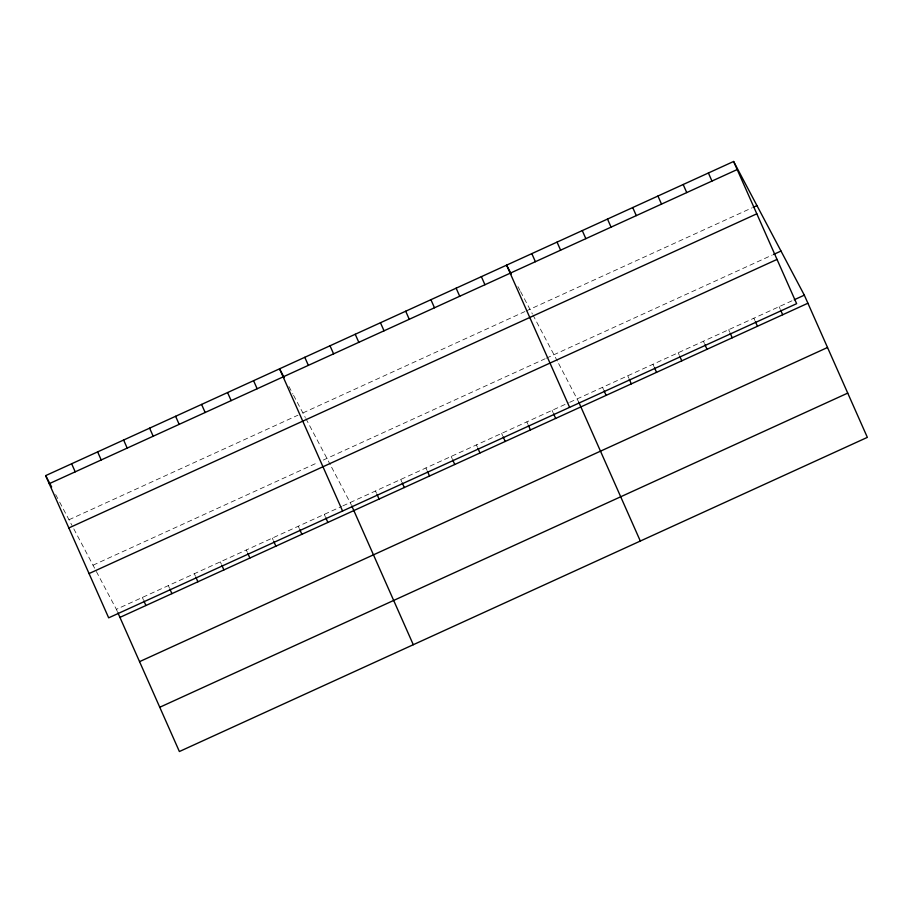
<?xml version="1.0" encoding="UTF-8"?>
<svg xmlns="http://www.w3.org/2000/svg" width="913" height="913" viewBox="0 0 913 913"><rect width="100%" height="100%" fill="white"/><g stroke="black" fill="none" stroke-linecap="round" stroke-linejoin="round"><path stroke-width="0.68" stroke-dasharray="4.57 3.42" d="M68.989 519.748L297.946 415.198M302.899 412.938L524.884 311.573M526.139 310.991L751.913 207.902M93.023 565.204L318.272 462.343M323.225 460.084L545.141 358.752M546.396 358.17L772.17 255.081M96.356 571.504L116.362 609.325L341.61 506.464M342.843 505.893L568.468 402.873M569.735 402.291L792.986 300.343M517.922 286.579L519.931 290.357M520.593 291.612L532.336 313.81M532.93 314.951L557.307 361.023M558.63 363.545L578.831 402.291M288.896 386.461L292.89 394.028M293.564 395.283L305.296 417.481M305.901 418.622L330.266 464.694M331.602 467.216L351.288 504.809M55.647 494.538L58.98 500.838M59.653 502.104L71.99 525.432M73.793 528.844L95.694 570.248M779.109 306.688L780.124 308.993M753.887 318.203L754.903 320.509M728.654 329.719L729.681 332.024M703.432 341.245L704.448 343.55M678.211 352.76L679.226 355.066M652.978 364.276L654.005 366.581M627.756 375.802L628.772 378.108M602.523 387.317L603.55 389.623M552.08 410.359L553.095 412.665M526.847 421.874L527.874 424.18M501.625 433.39L502.652 435.695M476.403 444.916L477.419 447.222M451.17 456.432L452.197 458.737M425.949 467.947L426.964 470.252M400.727 479.473L401.743 481.779M375.494 490.989L376.521 493.294M324.286 514.373L325.302 516.678M298.289 526.242L299.316 528.547M272.302 538.111L273.318 540.416M246.316 549.98L247.332 552.285M220.318 561.849L221.345 564.154M194.332 573.718L195.348 576.023M168.346 585.587L169.362 587.892M142.348 597.456L143.375 599.761M116.362 609.325L117.378 611.619"/><path stroke-width="1.37" d="M733.618 161.475L796.638 303.675L108.67 617.839L45.65 475.627L733.618 161.475L804.33 295.161L867.35 437.373L179.382 751.525L117.891 612.771M49.222 483.696L737.202 169.544M753.168 207.319L756.957 205.596M68.84 527.965L756.809 213.813M773.437 254.499L781.003 251.052M89.052 573.569L777.02 259.418M794.242 299.772L804.33 295.161M119.934 617.382L807.914 303.23M139.552 661.651L827.52 347.499M159.764 707.255L847.732 393.104M511.257 273.968L506.589 265.147L569.609 407.346M284.228 377.64L279.561 368.818L342.58 511.018M45.65 475.627L51.653 486.971M780.638 310.146L782.681 314.757M708.397 172.991L711.969 181.059M755.416 321.661L757.459 326.272M683.175 184.517L686.747 192.586M730.183 333.177L732.226 337.787M657.942 196.033L661.526 204.101M704.962 344.703L707.004 349.314M632.72 207.548L636.293 215.616M679.74 356.218L681.783 360.829M607.499 219.074L611.071 227.143M654.507 367.734L656.55 372.344M582.266 230.59L585.849 238.658M629.285 379.26L631.328 383.871M557.044 242.105L560.616 250.173M604.064 390.775L606.106 395.386M531.822 253.631L535.395 261.7M578.831 402.291L640.321 541.044M553.609 413.817L555.652 418.416M481.368 276.662L484.94 284.73M528.387 425.332L530.43 429.943M456.135 288.188L459.718 296.257M503.154 436.848L505.197 441.458M430.913 299.704L434.485 307.772M477.933 448.374L479.976 452.974M405.692 311.219L409.264 319.288M452.711 459.89L454.754 464.5M380.459 322.746L384.042 330.814M427.478 471.405L429.521 476.015M355.237 334.261L358.809 342.329M402.256 482.931L404.299 487.531M330.015 345.776L333.587 353.845M377.035 494.447L379.078 499.057M304.782 357.303L308.366 365.371M351.802 505.962L413.292 644.715M325.815 517.831L327.858 522.441M253.574 380.687L257.146 388.755M299.818 529.7L301.861 534.31M227.577 392.556L231.16 400.624M273.832 541.569L275.874 546.179M201.59 404.425L205.163 412.493M247.845 553.438L249.888 558.048M175.604 416.294L179.176 424.362M221.848 565.307L223.89 569.917M149.606 428.163L153.19 436.231M195.861 577.176L197.904 581.786M123.62 440.032L127.192 448.089M169.875 589.045L171.918 593.655M97.634 451.889L101.206 459.958M143.877 600.914L145.92 605.524M71.636 463.758L75.22 471.827"/></g></svg>
